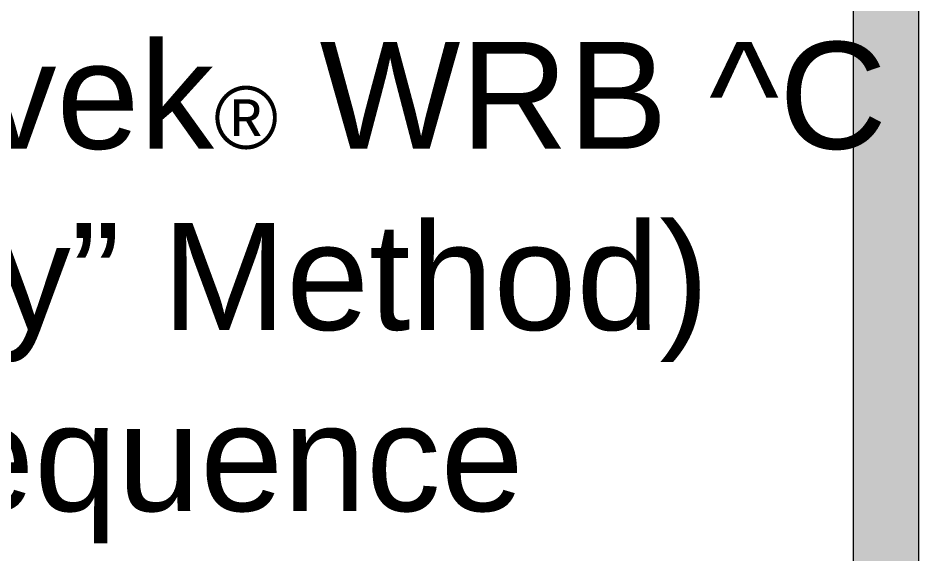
# Model space of a CAD drawing. Header units: inches. Extents: x -17.6 to 82.3, y -15.1 to 23.2.
# Drawn here: x 80.625 to 82.339, y -3.853 to -2.834 of the extents above; entities that cross this region are included whole.
import ezdxf

# ---------------------------------------------------------------- set-up
doc = ezdxf.new("R2010")
doc.units = ezdxf.units.IN
doc.header["$MEASUREMENT"] = 0
doc.layers.get('0').update_dxf_attribs({"lineweight": 0})
doc.layers.add('G-ANNO-TTLB', color=7, linetype='Continuous', lineweight=0)

msp = doc.modelspace()

# ---------------------------------------------------------------- hatches: boundary and pattern name
at = {"layer": 'G-ANNO-TTLB', "true_color": 0xff00ff, "transparency": 33554687}
h = msp.add_hatch(color=6, dxfattribs=at)
edge = h.paths.add_edge_path()
edge.add_spline(control_points=[(82.3393, 23.064), (82.3393, 23.064), (82.3393, -11.061), (82.3393, -11.061), (82.3393, -11.061), (78.1523, -11.061), (78.1523, -11.061), (78.1523, -11.061), (78.1523, 23.064), (78.1523, 23.064), (78.1523, 23.064), (82.3393, 23.064), (82.3393, 23.064)], knot_values=[0, 0, 0, 0, 1, 1, 1, 2, 2, 2, 3, 3, 3, 4, 4, 4, 4], degree=3, periodic=0)
edge = h.paths.add_edge_path()
edge.add_spline(control_points=[(82.2143, 22.939), (82.2143, 22.939), (78.2773, 22.939), (78.2773, 22.939), (78.2773, 22.939), (78.2773, -10.936), (78.2773, -10.936), (78.2773, -10.936), (82.2143, -10.936), (82.2143, -10.936), (82.2143, -10.936), (82.2143, 22.939), (82.2143, 22.939)], knot_values=[0, 0, 0, 0, 1, 1, 1, 2, 2, 2, 3, 3, 3, 4, 4, 4, 4], degree=3, periodic=0)
edge.add_line((82.2143, 22.939), (82.2143, 22.939))

# ---------------------------------------------------------------- linework, layer by layer
at = {"layer": 'G-ANNO-TTLB', "color": 6, "lineweight": 9, "true_color": 0xff00ff}
for p, q in [((82.3393, -11.061), (82.3393, 23.064)), ((82.2143, 22.939), (82.2143, -10.936))]:
    msp.add_line(p, q, dxfattribs=at)
at = {"layer": 'G-ANNO-TTLB'}
for points in [[(82.3393, 23.064), (82.3393, 23.064), (82.3393, -11.061), (82.3393, -11.061), (82.3393, -11.061), (78.1523, -11.061), (78.1523, -11.061), (78.1523, -11.061), (78.1523, 23.064), (78.1523, 23.064), (78.1523, 23.064), (82.3393, 23.064), (82.3393, 23.064)], [(82.2143, 22.939), (82.2143, 22.939), (78.2773, 22.939), (78.2773, 22.939), (78.2773, 22.939), (78.2773, -10.936), (78.2773, -10.936), (78.2773, -10.936), (82.2143, -10.936), (82.2143, -10.936), (82.2143, -10.936), (82.2143, 22.939), (82.2143, 22.939)]]:
    msp.add_open_spline(points, degree=3, knots=[0, 0, 0, 0, 1, 1, 1, 2, 2, 2, 3, 3, 3, 4, 4, 4, 4], dxfattribs=at)

# ---------------------------------------------------------------- texts
at = {"char_height": 0.2, "attachment_point": 7}
for s, insert in [('\\C18;\\c0;\\FArial|b0|i0|c1;\\H0.203186;\\W1.000000;the DuPont\\H0.118458;™ \\H0.203186;Tyvek\\H0.118458;®\\H0.203186; WRB\\H0.203125; ^C', (78.6099, -3.1441)), ('\\C18;\\c0;\\FArial|b0|i0|c1;\\H0.203125;\\W1.000000;(“Wrap the Cavity” Method) ', (78.5186, -3.4884)), ('\\C18;\\c0;\\FArial|b0|i0|c1;\\H0.203125;\\W1.000000;Installation Sequence', (78.874, -3.8326))]:
    msp.add_mtext(s, dxfattribs=dict(at, insert=insert))

doc.saveas('drawing.dxf')
